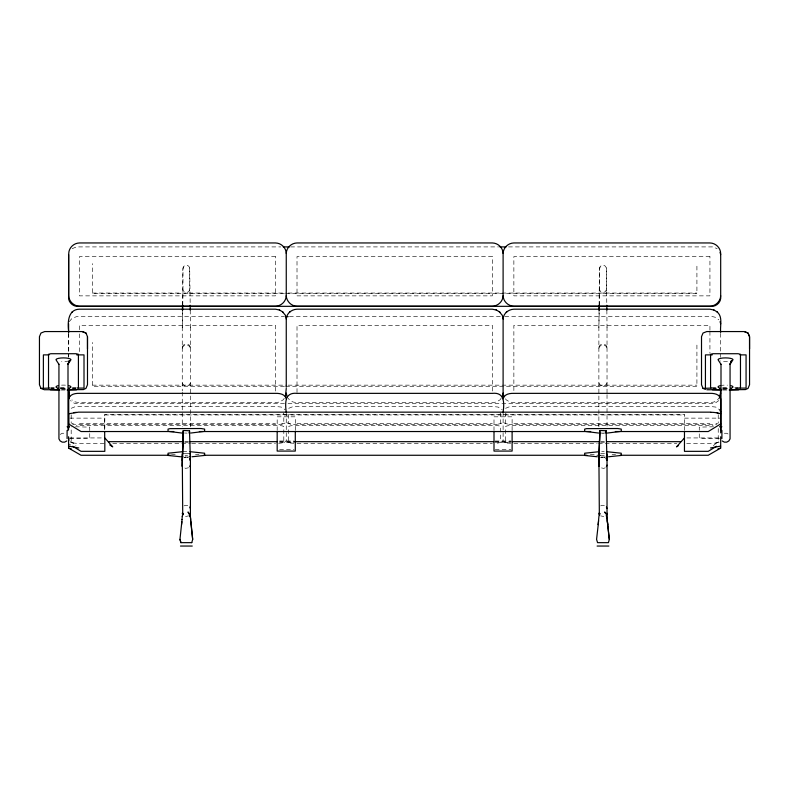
<?xml version="1.0" encoding="UTF-8"?>
<svg xmlns="http://www.w3.org/2000/svg" width="789" height="789" viewBox="0 0 789 789"><rect width="100%" height="100%" fill="white"/><g stroke="black" fill="none" stroke-linecap="round" stroke-linejoin="round"><path stroke-width="0.59" stroke-dasharray="3.94 2.96" d="M182.427 310.185L182.259 327.356L182.634 310.215M182.476 305.274L182.821 269.69L183.492 266.692L182.989 268.27M599.048 310.185L598.881 327.356L599.255 310.215M599.098 305.274L599.443 269.69L600.113 266.692L599.601 268.27M182.742 305.313L182.989 294.287M599.364 305.313L599.601 294.287M182.259 348.245C182.989 343.955 189.685 343.955 190.415 348.245M598.881 348.245C599.61 343.955 606.307 343.955 607.027 348.245M69.215 321.685L72.095 318.312L76.464 316.685L284.474 316.685M284.267 398.307L283.103 399.875L279.612 401.976L275.499 402.706L79.482 402.706L75.369 401.976L71.878 399.875M501.123 398.307L499.96 399.875L496.468 401.976L492.356 402.706L297.009 402.706L292.897 401.976L289.405 399.875L288.241 398.307M719.864 396.739L717.536 399.875L714.045 401.976L709.932 402.706L513.866 402.706L509.743 401.976L506.252 399.875L505.088 398.307M286.259 411.937L286.259 440.647L284.642 442.205L281.367 443.004M503.106 411.937L503.106 440.647L501.488 442.205L498.224 443.004M718.878 400.565L715.12 403.149L712.822 403.712L285.648 403.712M71.188 408.308L75.083 406.739L79.482 406.434L275.499 406.434L281.249 407.065L285.391 409.885M288.705 408.308L292.611 406.739L297.009 406.434L492.356 406.434L498.096 407.065L502.248 409.885M505.562 408.308L509.467 406.739L513.866 406.434L709.932 406.434L715.682 407.065L719.824 409.885M713.276 445.686L718.828 441.1M60.151 434.443L62.252 433.25L64.678 433.25M72.095 248.673L76.464 246.908L280.785 246.908M185.523 457.156L184.024 457.768L185.523 457.156L188.64 457.748L187.151 457.156M188.64 467.759L185.523 468.38L182.88 466.615M184.024 505.887L185.523 505.266L188.64 505.887M188.64 515.878L185.523 516.499M602.145 457.156L600.646 457.768L603.763 457.156L606.406 458.922M605.262 467.759L603.763 468.38L600.646 467.759M600.646 505.887L602.145 505.266L605.262 505.887M719.075 442.205L715.801 443.004M281.367 424.127L284.642 423.328L286.259 421.77L287.867 423.328L291.141 424.127M498.224 424.127L501.488 423.328L503.106 421.77L504.723 423.328L507.988 424.127M715.801 424.127L716.925 423.861M739.638 388.03L734.539 388.237M603.763 433.112L604.808 433.013M195.475 454.661L198.986 454.346M612.086 454.661L615.607 454.346M182.88 453.537L185.523 453.399A4.152 0.69 0 0 1 188.64 453.507M290.628 246.908L498.648 246.908M508.501 246.908L712.822 246.908L717.191 248.673M92.372 293.044L286.91 293.044M288.133 293.044L696.914 293.044M284.444 293.577L92.372 293.577L92.372 263.595M285.677 293.577L696.914 293.577L696.914 263.595M289.405 316.685L503.569 316.685M504.802 316.685L712.822 316.685L715.12 317.237L718.878 319.831M92.372 385.16L286.91 385.16M288.133 385.16L696.914 385.16M284.444 386.275L92.372 386.275L92.372 342.426M285.677 386.275L696.914 386.275L696.914 342.426M50.782 387.863L54.402 387.863M60.447 387.863L66.493 387.863M72.529 387.863L77.361 387.863M711.639 387.863L716.471 387.863M722.507 387.863L728.553 387.863M734.598 387.863L738.218 387.863M50.19 388.089L53.81 388.089M59.846 388.089L65.881 388.089M71.917 388.089L76.75 388.089M712.25 388.089L717.083 388.089M723.119 388.089L729.154 388.089M735.19 388.089L738.81 388.089M50.861 388.237L54.461 388.237M60.467 388.237L66.473 388.237M72.48 388.237L76.079 388.237M712.921 388.237L716.52 388.237M722.527 388.237L728.533 388.237M61.66 389.756L66.493 389.756M722.507 389.756L727.34 389.756M61.019 389.993L65.921 389.993M723.079 389.993L727.981 389.993M284.444 403.712L76.464 403.712L74.156 403.149L70.408 400.565M104.681 414.965L684.477 414.965M69.797 418.131L104.819 418.131L104.819 430.311M684.457 418.131L720.682 418.131M79.482 423.545L275.499 423.545M297.009 423.545L492.356 423.545M513.866 423.545L709.932 423.545M75.488 426.77L89.739 427.135L89.739 438.211L69.491 438.576M713.512 426.77L699.261 427.135L699.261 430.311M187.151 433.112L184.478 433.013M602.076 433.161L603.841 433.161M724.322 433.25L726.748 433.25L728.849 434.443M69.797 437.934L103.606 437.934M686.874 437.934L719.479 437.934M719.509 438.576L699.261 438.211L699.261 431.366M279.592 441.012L294.08 441.012M495.206 441.012L510.907 441.012M184.804 441.672L188.502 441.672M279.572 441.672L294.336 441.672M494.94 441.672L510.937 441.672M600.774 441.672L604.463 441.672M184.695 442.244L188.384 442.244M279.484 442.244L294.248 442.244M494.91 442.244L510.907 442.244M600.774 442.244L604.463 442.244M104.138 443.398L79.482 443.398A8.304 1.371 0 0 1 71.188 442.027L71.188 426.711M112.768 443.398L190.435 443.398M191.668 443.398L275.499 443.398M297.009 443.398L492.356 443.398M513.866 443.398L597.194 443.398M598.417 443.398L676.844 443.398M686.647 443.398L709.932 443.398A8.304 1.371 0 0 0 718.227 442.027L718.227 427.885M279.592 449.444L294.08 449.444M495.206 449.444L510.907 449.444M187.151 453.399L189.794 453.537M596.731 455.263L601.662 455.263M603.763 516.499L600.646 515.878M185.04 457.048L185.523 457.048A4.152 0.69 0 0 0 188.64 456.949M590.31 454.346L597.332 454.987M171.341 454.129L177.2 454.661M601.1 433.013L602.145 433.112M507.988 443.004L504.723 442.205L503.106 440.647M291.141 443.004L287.867 442.205L286.259 440.647M72.489 423.861L73.614 424.127M73.614 443.004L70.349 442.205M603.763 457.156L605.262 457.768M68.584 443.743L70.665 445.016M70.438 441.1L76 445.686M599.601 290.027L599.601 267.895A3.412 3.343 0 0 1 606.307 267.895L606.81 305.274M182.989 290.027L182.989 267.895A3.412 3.343 0 0 1 189.685 267.895L190.198 305.274M606.859 310.185L607.027 327.356M190.238 310.185L190.415 327.356M720.682 333.392L720.682 357.279M718.227 414.817L718.227 423.16M709.932 330.216L709.932 325.354L513.866 325.354L513.866 393.524M709.932 331.439L709.932 353.354M684.477 430.38L684.477 414.393L104.681 414.393L104.681 430.38M607.027 326.971L607.027 393.603M607.027 394.628L607.027 426.859M606.307 267.895L606.307 290.875M598.881 326.971L598.881 426.859M512.11 430.252L512.11 416.809L494.003 416.809L494.003 430.252M492.356 391.088L492.356 325.354L297.009 325.354L297.009 393.524M295.293 430.252L295.293 416.809L277.176 416.809L277.176 430.252M275.499 391.088L275.499 325.354L79.482 325.354L79.482 332.652M190.415 326.971L190.415 426.859M189.685 267.895L189.685 290.875M182.259 326.971L182.259 390.949M182.259 392.172L182.259 426.859M79.482 333.875L79.482 353.354M71.188 414.817L71.188 423.16M68.732 333.392L68.732 356.52M68.594 333.589L68.594 357.279M68.771 360.967A7.505 1.805 0 0 1 61.532 361.431M727.468 361.431A7.505 1.805 0 0 1 720.229 360.967M727.468 388.642A7.505 1.805 0 0 1 723.592 388.642M720.229 385.634A7.505 1.805 0 0 1 727.468 385.16M65.408 388.642A7.505 1.805 0 0 1 61.532 388.642M61.532 385.16A7.505 1.805 0 0 1 68.771 385.634M500.019 413.101A8.304 1.371 0 0 1 500.65 413.633L500.65 423.16A8.304 1.371 0 0 1 492.356 424.531L297.009 424.531A8.304 1.371 0 0 1 288.705 423.16L288.705 413.633A8.304 1.371 0 0 1 289.346 413.101M506.193 413.101A8.304 1.371 0 0 0 505.562 413.633L505.562 423.16A8.304 1.371 0 0 0 513.866 424.531L709.932 424.531A8.304 1.371 0 0 0 717.596 423.683M607.027 382.931A4.152 3.738 0 0 1 598.881 382.931M598.881 347.042A4.152 3.738 0 0 1 607.027 347.042M182.259 347.042A4.152 3.738 0 0 1 190.415 347.042M190.415 382.931A4.152 3.738 0 0 1 182.259 382.931M606.307 289.839A3.412 3.343 0 0 1 599.601 289.839M189.685 289.839A3.412 3.343 0 0 1 182.989 289.839M293.833 443.3A8.304 1.371 0 0 1 288.705 442.027L288.705 426.711A8.304 1.371 0 0 1 297.009 425.34L492.356 425.34A8.304 1.371 0 0 1 500.65 426.711L500.65 442.027A8.304 1.371 0 0 1 495.531 443.3M278.675 443.3A8.304 1.371 0 0 0 283.803 442.027L283.803 426.711A8.304 1.371 0 0 0 275.499 425.34L79.482 425.34A8.304 1.371 0 0 0 76.306 425.439M510.68 443.3A8.304 1.371 0 0 1 505.562 442.027L505.562 426.711A8.304 1.371 0 0 1 513.866 425.34L709.932 425.34A8.304 1.371 0 0 1 713.108 425.439M605.262 456.949A4.152 0.69 0 0 1 600.646 456.949M600.646 453.507A4.152 0.69 0 0 1 605.262 453.507M604.246 455.263A9.833 1.627 0 0 1 598.318 455.085M601.662 451.614A9.833 1.627 0 0 1 604.246 451.614M71.819 423.683A8.304 1.371 0 0 0 79.482 424.531L275.499 424.531A8.304 1.371 0 0 0 283.803 423.16L283.803 413.633A8.304 1.371 0 0 0 283.172 413.101M187.624 455.263A9.833 1.627 0 0 1 185.04 455.263M182.772 451.712A9.833 1.627 0 0 1 187.624 451.614M275.499 256.553L79.482 256.553L79.482 295.865L275.499 295.865L275.499 256.553M492.356 256.553L297.009 256.553L297.009 295.865L492.356 295.865L492.356 256.553M709.932 256.553L513.866 256.553L513.866 295.865L709.932 295.865L709.932 256.553"/><path stroke-width="1.18" d="M182.427 310.185L182.476 305.274M599.048 310.185L599.098 305.274M182.634 310.215L182.742 305.185M599.255 310.215L599.364 305.185M183.166 430.755L182.259 466.319L183.166 430.755L183.788 430.508L189.508 430.755L190.415 460.421L189.794 458.922M599.788 430.755L598.881 466.319L599.788 430.755L600.409 430.508L606.12 430.755L607.027 460.421L606.406 458.922M182.259 460.421L183.166 432.648M598.881 460.421L599.788 432.648M181.993 519.507L182.298 516.391M191.806 542.654L180.868 542.654L179.961 539.37L182.072 519.507M598.24 524.646L596.573 539.37L597.559 542.654L608.427 542.654L609.335 539.37L607.293 520.73M181.539 524.646L181.884 521.707M598.614 520.73L598.161 524.646L598.92 516.391L600.123 513.491M286.259 292.788L286.259 253.476C286.387 247.736 291.319 243.051 297.009 242.953L492.356 242.953C498.037 243.051 502.978 247.736 503.106 253.476L503.106 295.668C502.978 301.408 498.037 306.083 492.356 306.191L297.009 306.191C290.52 306.162 285.519 300.086 286.259 293.745M286.259 295.668C286.131 301.408 281.19 306.083 275.499 306.191L79.482 306.191C73.801 306.083 68.86 301.408 68.732 295.668L68.732 253.476C68.86 247.736 73.801 243.051 79.482 242.953L275.499 242.953C281.19 243.051 286.131 247.736 286.259 253.476M503.106 253.476C503.234 247.736 508.175 243.051 513.866 242.953L709.932 242.953C715.623 243.051 720.554 247.736 720.682 253.476L720.682 298.637C720.12 302.601 716.767 305.807 712.822 306.329L76.464 306.329C72.509 305.807 69.156 302.601 68.594 298.637L68.594 254.6M720.682 295.668C720.554 301.408 715.623 306.083 709.932 306.191L513.866 306.191C508.175 306.083 503.234 301.408 503.106 295.668M182.22 516.391L182.673 514.684M286.259 387.172L286.259 319.003C286.466 313.42 291.664 309.367 297.009 309.189L492.356 309.189L496.468 310.067M285.44 396.739L286.259 388.346M502.287 396.739L503.106 393.04L503.106 319.003C503.323 313.42 508.52 309.367 513.866 309.189L709.932 309.189L714.045 310.067M719.864 396.739L720.682 393.04M606.376 515.996L607.027 513.235L607.027 453.941A4.152 0.69 0 0 0 606.406 453.695M606.327 515.996L607.027 513.235L606.406 514.734M191.737 542.654L192.713 539.37L190.376 516.391L188.019 511.992L189.104 513.491M720.071 398.711L720.682 388.938M68.002 364.331L69.353 360.731L68.002 364.163L68.002 430.577M730.062 364.331L731.423 360.731L730.062 364.163L730.062 438.881L728.849 440.943L726.748 442.136L724.322 442.136L722.211 440.943M189.794 466.615L190.415 465.115M189.794 514.734L190.415 513.235L190.415 453.941A4.152 0.69 0 0 0 189.794 453.695M606.406 466.615L607.027 465.115M286.259 412.243C284.868 402.232 285.036 392.103 297.009 393.356L492.356 393.356C504.329 392.103 504.496 402.232 503.106 412.243M503.106 398.849C504.279 394.106 509.714 393.208 513.866 393.356L709.932 393.356C714.084 393.208 719.519 394.106 720.682 398.849L720.682 432.875M68.002 364.163L70.714 360.159A7.505 1.805 0 0 0 63.465 357.89A7.505 1.805 0 0 0 56.226 360.159L58.938 364.331M730.062 364.163L732.774 360.159A7.505 1.805 0 0 0 725.535 357.89A7.505 1.805 0 0 0 718.286 360.159L720.998 364.331M279.612 310.067L275.499 309.189L79.482 309.189C67.519 309.406 67.519 323.52 68.732 332.169M68.002 390.308L69.353 388.543M730.062 390.308L731.423 388.543M182.594 514.684L183.512 513.491M684.457 437.934L676.538 446.87L678.51 445.568M720.682 423.94L708.236 431.534L615.312 431.534M716.53 446.278L708.236 451.338L684.457 451.338L684.477 431.563M71.878 312.158L72.489 311.803M289.405 312.158L290.017 311.803M506.252 312.158L506.863 311.803M720.682 436.761L720.682 448.083L708.236 455.263L620.154 455.263M66.789 440.943L64.678 442.136L62.252 442.136L60.151 440.943L58.938 438.881L58.938 364.163M77.578 388.03L78.417 387.675L78.417 354.281L76.079 353.719L50.861 353.719L48.523 354.281L48.523 387.675L49.362 388.03M76.602 389.756L67.144 389.993M739.638 388.03L740.476 387.675L740.476 354.281L738.139 353.719L712.921 353.719L710.583 354.281L710.583 387.675L711.422 388.03M738.662 389.756L729.204 389.993M188.887 432.895L189.508 432.648L189.508 430.755M605.508 432.895L606.12 432.648L606.12 430.755M717.951 448.862L720.682 448.083M710.494 447.974L720.682 446.11M67.696 389.756L83.397 389.588L85.971 388.385L87.49 384.746L87.49 336.676L85.962 333.027L82.214 331.558L44.726 331.558L40.969 333.037L39.45 336.676L39.45 384.746L40.969 388.385L48.977 388.089M729.756 389.756L745.457 389.588L748.031 388.385L749.55 384.746L749.55 336.676L748.031 333.037L744.274 331.558L706.786 331.558L703.029 333.037L701.51 336.676L701.51 384.746L703.029 388.385L711.037 388.089M190.672 433.053L203.69 431.465M607.293 433.053L620.312 431.465M191.964 456.772L204.627 455.44L204.627 453.221L191.964 451.89A9.833 1.627 0 0 0 189.893 451.712M608.575 456.772L621.249 455.44L621.249 453.221L608.575 451.89A9.833 1.627 0 0 0 606.514 451.712M283.251 246.908L289.405 246.908M499.881 246.908L506.035 246.908M285.707 316.685L288.172 316.685M48.977 354.882L43.385 354.882L43.365 389.421L40.969 388.385M76.75 354.882L84.009 354.882L84.009 388.089L77.963 388.089M712.25 354.882L705.445 354.882L705.425 389.421L703.029 388.385M740.023 354.882L746.069 354.882L746.069 388.089L740.023 388.089M59.244 389.756L44.046 389.717M706.806 389.756L721.304 389.756M59.796 389.993L50.338 389.756M721.856 389.993L712.398 389.756M710.741 412.154L78.535 412.154L68.584 413.791L68.584 429.601M67.095 426.77L69.491 426.77M719.509 426.77L721.905 426.77M173.777 431.534L81.04 431.534L68.584 423.94M199.37 431.534L590.695 431.534M108.507 441.672L183.581 441.672M189.735 441.672L277.107 441.672M294.336 441.672L493.707 441.672M512.16 441.672L599.541 441.672M606.928 441.672L680.769 441.672M170.365 455.263L81.04 455.263L68.584 448.083L68.584 436.761M203.651 455.263L586.878 455.263M180.484 546.047L192.26 546.047M597.105 546.047L608.881 546.047M597.332 456.772L584.659 455.44L584.659 453.221L597.332 451.89A9.833 1.627 0 0 1 599.393 451.712M180.711 456.772L168.037 455.44L168.037 453.221L180.711 451.89A9.833 1.627 0 0 1 182.772 451.712M585.616 431.465L598.634 433.053M168.994 431.465L182.022 433.053M68.584 446.11L78.772 447.974M717.043 412.755L720.682 413.791M68.584 448.083L71.316 448.862M744.274 331.558L748.031 333.037L749.54 336.666L749.55 348.866M82.214 331.558L85.971 333.037M716.925 311.803C723.178 316.636 719.834 325.689 720.682 332.366M499.348 311.803L502.287 315.294L503.106 319.003M282.492 311.803L285.44 315.294L286.259 319.003M713.72 309.87L717.536 312.158M496.133 309.87L499.96 312.158M279.286 309.87L283.103 312.158M72.736 446.278L81.04 451.338L104.819 451.338L104.819 437.934L112.738 446.87L109.77 444.927M719.647 388.543L720.998 390.308M57.577 388.543L58.938 390.308M607.747 524.646L606.692 514.684L604.64 511.992L605.715 513.491M719.824 409.885L720.682 411.937M286.259 398.849C285.085 394.106 279.651 393.208 275.499 393.356L79.482 393.356C75.33 393.208 69.905 394.106 68.732 398.849L68.732 427.677M606.406 507.031L607.027 508.53M189.794 507.031L190.415 508.53M606.406 458.902L607.027 460.421M189.794 458.902L190.415 460.421M720.071 321.685L720.682 323.756M69.215 398.711L68.594 388.938M180.03 539.37L180.937 542.654M720.071 252.342L720.682 254.6M599.502 453.695A4.152 0.69 0 0 0 598.881 453.941L599.344 515.079M182.259 513.235L182.732 515.079L182.259 453.941A4.152 0.69 0 0 1 182.88 453.695M598.881 513.235L599.315 515.079M503.106 393.04L503.924 396.739M286.259 393.04L287.078 396.739M69.55 396.739L68.732 389.391M606.623 514.684L609.256 539.37M190.07 514.684L190.672 519.507M190.672 520.73L192.634 539.37M606.81 305.274L606.859 310.185M190.198 305.274L190.238 310.185M87.48 336.666L87.49 348.866M721.905 430.429L721.905 438.576M720.998 364.163L720.998 430.577M621.259 431.188L621.259 429.108L617.708 428.516L586.592 428.634L584.669 429.108L584.669 431.188M512.11 431.317L512.11 451.081L494.003 451.081L494.003 431.317M295.293 431.317L295.293 451.081L277.176 451.081L277.176 431.317M204.637 431.188L204.637 429.108L201.087 428.516L169.97 428.634L168.047 429.108L168.047 431.188M104.681 431.563L104.681 438.684M68.732 438.28L68.732 440.647M68.594 323.756L68.594 332.366M67.095 430.429L67.095 438.576M73.614 412.657A8.304 1.371 0 0 1 76.306 412.361M730.831 385.634A7.505 1.805 0 0 1 730.831 388.178M720.229 388.178A7.505 1.805 0 0 1 720.229 385.634M68.771 385.634A7.505 1.805 0 0 1 68.771 388.178M58.169 388.178A7.505 1.805 0 0 1 58.169 385.634M711.007 412.272A8.304 1.371 0 0 1 718.227 413.633M190.415 456.515A4.152 0.69 0 0 1 189.794 456.762M182.88 456.762A4.152 0.69 0 0 1 182.259 456.515M607.027 456.515A4.152 0.69 0 0 1 606.406 456.762M599.502 456.762A4.152 0.69 0 0 1 598.881 456.515M190.415 513.235L189.755 515.996L190.415 513.235"/></g></svg>
